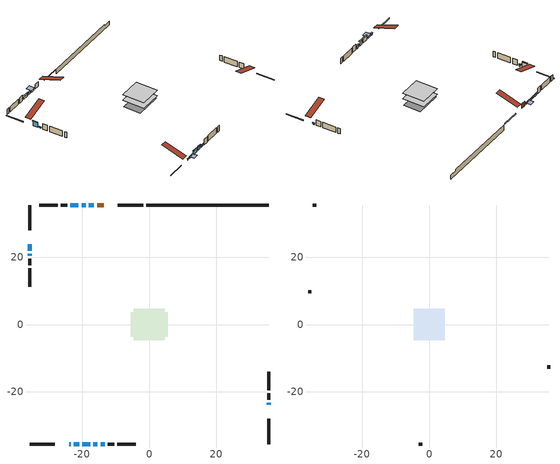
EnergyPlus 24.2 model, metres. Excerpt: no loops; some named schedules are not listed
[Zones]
conditioned space
 floor adiabatic (AdiabaticFloorConstruction): -4.63,-4.63 -4.63,4.63 4.63,4.63 4.63,-4.63 z0.61
 floor foundation (Slab1 construction): -5.49,-3.66 -5.49,3.66 5.49,3.66 5.49,-3.66 z-1.52
 wall outside (RimJoist1 construction): -1.84,35.66 -9.34,35.66 / -35.66,-35.66 -28.16,-35.66 / -35.66,35.66 -35.66,28.16 / 35.66,-35.66 35.66,-28.16 z0.61:0.91
 wall outside (AdiabaticWallConstruction 1): -13.58,35.66 -15.58,35.66 z0.61:2.64
 wall outside (AdiabaticWallConstruction): -23.93,-35.66 -23.42,-35.66 / 35.66,-23.93 35.66,-23.42 / -35.66,21.07 -35.66,20.57 z0.61:1.11; -35.66,23.93 -35.66,22 z0.61:2.8; -16.5,35.66 -18.08,35.66 / -22.5,-35.66 -20.92,-35.66 z0.61:1.2; -19,35.66 -20.2,35.66 z0.61:1.35; -21.13,35.66 -23.52,35.66 z0.61:1.47; -20,-35.66 -17.61,-35.66 / -16.68,-35.66 -15.46,-35.66 z0.61:2.34; -14.53,-35.66 -13.34,-35.66 z0.61:1.5
 wall outside (Wall1 construction): -24.45,35.66 -26.35,35.66 / -12.41,-35.66 -10.5,-35.66 / -35.66,19.64 -35.66,17.73 / 35.66,-22.5 35.66,-20.59 z0.61:3.05
 wall outside (Wall2 construction): -27.28,35.66 -32.86,35.66 / -9.57,-35.66 -3.99,-35.66 / -35.66,16.8 -35.66,11.22 / 35.66,-19.66 35.66,-14.08 z0.61:3.05
 wall foundation (FoundationWall1 construction): -0.91,35.66,-1.52 -0.91,35.66,0.61 32.01,35.66,0.61 32.01,35.66,0.11 35.66,35.66,0.11 35.66,35.66,-1.52
 window (WindowConstruction 6): -23.93,-35.66 -23.43,-35.66 z0.61:1.11
 window (WindowConstruction 5): -35.66,23.93 -35.66,22 z0.61:2.8
 window (WindowConstruction 9): -16.5,35.66 -18.08,35.66 z0.61:1.2
 window (WindowConstruction 10): -22.5,-35.66 -20.93,-35.66 z0.61:1.2
 window (WindowConstruction 7): 35.66,-23.93 35.66,-23.43 z0.61:1.11
 window (WindowConstruction 8): -35.66,21.07 -35.66,20.57 z0.61:1.11
 window (WindowConstruction): -19.01,35.66 -20.2,35.66 z0.61:1.35
 window (WindowConstruction 1): -21.13,35.66 -23.52,35.66 z0.61:1.47
 window (WindowConstruction 2): -20,-35.66 -17.61,-35.66 z0.61:2.34
 window (WindowConstruction 3): -16.68,-35.66 -15.46,-35.66 z0.61:2.34
 window (WindowConstruction 4): -14.53,-35.66 -13.34,-35.66 z0.61:1.5
 door (Door): -13.58,35.66 -15.58,35.66 z0.61:2.64
 ceiling adiabatic (AdiabaticFloorConstruction): 4.63,-4.63 4.63,4.63 -4.63,4.63 -4.63,-4.63 z0.61
attic - vented
 floor to conditioned space (Floor1 construction Reversed): -4.64,-4.64 -4.64,4.64 4.64,4.64 4.64,-4.64 z3.05
 wall outside (Wall3 construction): -33.79,35.66 -34.73,35.66 / -3.06,-35.66 -2.12,-35.66 / -35.66,10.29 -35.66,9.35 / 35.66,-13.15 35.66,-12.21 z0.61:3.05
 roof outside (Roof1 construction): -12.65,35.66,3.05 -12.65,26.63,6.06 -10.27,26.63,6.06 -10.27,35.66,3.05; -24.86,-35.66,3.05 -24.86,-26.63,6.06 -27.24,-26.63,6.06 -27.24,-35.66,3.05; -35.66,24.86,3.05 -26.63,24.86,6.06 -26.63,27.24,6.06 -35.66,27.24,3.05; 35.66,-24.86,3.05 26.63,-24.86,6.06 26.63,-27.24,6.06 35.66,-27.24,3.05
shading: -23.23,-35.66 -24.13,-35.66 -24.13,-36.07 -23.23,-36.07 z1.31; -35.66,21.8 -35.66,24.13 -36.07,24.13 -36.07,21.8 z3; -18.37,35.66 -16.21,35.66 -16.21,37.79 -18.37,37.79 z1.49; -20.63,-35.66 -22.8,-35.66 -22.8,-37.79 -20.63,-37.79 z1.49; 35.66,-23.23 35.66,-24.13 36.07,-24.13 36.07,-23.23 z1.31; -35.66,20.37 -35.66,21.27 -36.07,21.27 -36.07,20.37 z1.31; -20.4,35.66 -18.8,35.66 -18.8,36.07 -20.4,36.07 z1.55; -23.72,35.66 -20.93,35.66 -20.93,36.07 -23.72,36.07 z1.67; -17.41,-35.66 -20.2,-35.66 -20.2,-36.07 -17.41,-36.07 z2.54; -15.26,-35.66 -16.88,-35.66 -16.88,-36.07 -15.26,-36.07 z2.54; -13.14,-35.66 -14.73,-35.66 -14.73,-36.07 -13.14,-36.07 z1.7
[Building]
Building 1: Terrain=Suburbs
[Site:Location]
North Bay AP_ON: Latitude {deg}=46.36; Longitude {deg}=-79.42; Time Zone {hr}=-5; Elevation {m}=370; Keep Site Location Information=Yes
[Site:GroundTemperature:Shallow]
-0.152434, -2.35931, -2.53605, -1.48877, 2.71546, 6.90011, 10.528, 12.8261, 13.0214, 11.1522, 7.61685, 3.56058
[Site:WaterMainsTemperature]
Calculation Method=Schedule; Temperature Schedule=mains temperature schedule
[Material] Roughness=Rough; Thermal Absorptance=0.9
Name | Thickness {m} | Conductivity {W/m-K} | Density {kg/m3} | Specific Heat {J/kg-K} | Solar Absorptance | Visible Absorptance
asphalt or fiberglass shingles | 0.00635 | 0.162714 | 1121.4 | 1465.45 | 0.4 | 0.4
ceiling stud and cavity | 0.1397 | 0.112058 | 65.682 | 1177.47 | 0.7 | 0.7
concrete 4.0 in. | 0.1016 | 1.803125 | 2242.8 | 837.4 | 0.7 | 0.7
concrete 8.0 in. | 0.2032 | 1.803125 | 2242.8 | 837.4 | 0.7 | 0.7
door material | 0.04445 | 0.327969 | 512.64 | 1214.23 | 0.7 | 0.7
exterior vertical ins | 0.0978042 | 0.029427 | 32.04 | 1214.23 | 0.7 | 0.7
floor covering | 0.0127 | 0.0433444 | 54.468 | 1339.84 | 0.6 | 0.6
floor rigid ins; wall rigid ins | 0.512978 | 0.029427 | 32.04 | 1214.23 | 0.7 | 0.7
floor stud and cavity | 0.1397 | 1.75129 | 37.0049 | 1207.88 | 0.7 | 0.7
furniture material conditioned space 1 | 0.1524 | 0.115458 | 640.8 | 1214.23 | 0.6 | 0.6
gypsum board | 0.0127 | 0.160291 | 801 | 837.4 | 0.6 | 0.6
gypsum board 1 | 0.0127 | 0.160291 | 801 | 837.4 | 0.7 | 0.7
osb sheathing 0.5 in. | 0.0127 | 0.115458 | 512.64 | 1214.23 | 0.7 | 0.7
osb sheathing 0.75 in. | 0.01905 | 0.115458 | 512.64 | 1214.23 | 0.7 | 0.7
osb sheathing 2.0 in. | 0.0508 | 0.115458 | 512.64 | 1214.23 | 0.7 | 0.7
rim joist rigid ins | 0.051816 | 0.029427 | 32.04 | 1214.23 | 0.7 | 0.7
rim joist stud and cavity | 0.0508 | 0.0402607 | 125.044 | 1163.47 | 0.6 | 0.6
wall stud and cavity | 0.1397 | 0.105363 | 139.0536 | 1170.24 | 0.7 | 0.7
wall stud and cavity 1 | 0.1397 | 0.0944506 | 139.0536 | 1170.24 | 0.7 | 0.7
wall stud and cavity 2 | 0.0889 | 6.1454 | 50.32683 | 1063.81 | 0.6 | 0.6
wall stud and cavity 3 | 0.0889 | 0.380278 | 52.3479 | 1209.89 | 0.7 | 0.7
wall stud and cavity 4 | 0.0889 | 0.391764 | 83.0341 | 1211.67 | 0.7 | 0.7
wood siding | 0.0254 | 0.102417 | 544.68 | 1172.36 | 0.4 | 0.4
wood siding 1 | 0.00254 | 0.102417 | 544.68 | 1172.36 | 0.4 | 0.4
wood siding 2; wood siding 3; wood siding 4 | 0.0254 | 0.102417 | 544.68 | 1172.36 | 0.7 | 0.7
[WindowMaterial:SimpleGlazingSystem]
Name | U-Factor {W/m2-K} | Solar Heat Gain Coefficient
WindowMaterial | 2.54204 | 0.48
WindowMaterial 1 | 3.000823 | 0.53
WindowMaterial 2 | 2.31151 | 0.6
WindowMaterial 3 | 2.95597 | 0.6
WindowMaterial 4 | 2.99912 | 0.54
WindowMaterial 5 | 2.37681 | 0.56
WindowMaterial 6 | 3.14448 | 0.34
WindowMaterial 7 | 2.6874 | 0.41
[Construction]
AdiabaticFloorConstruction: floor stud and cavity, floor rigid ins, osb sheathing 0.75 in., floor covering
AdiabaticWallConstruction: wood siding 3, wall rigid ins, wall stud and cavity 3, gypsum board
AdiabaticWallConstruction 1: wood siding 4, wall rigid ins, wall stud and cavity 3, gypsum board
Door: door material
Floor1 construction Reversed: gypsum board, ceiling stud and cavity
FoundationWall1 construction: concrete 8.0 in., gypsum board 1
furniture construction conditioned space 1: furniture material conditioned space 1
PartitionWallConstruction: gypsum board, wall stud and cavity 4, gypsum board
RimJoist1 construction: wood siding 2, rim joist rigid ins, osb sheathing 2.0 in., rim joist stud and cavity
Roof1 construction: asphalt or fiberglass shingles
Slab1 construction: concrete 4.0 in.
Wall1 construction: wood siding, osb sheathing 0.5 in., wall stud and cavity, gypsum board
Wall2 construction: wood siding, osb sheathing 0.5 in., wall stud and cavity 1, gypsum board
Wall3 construction: wood siding 1, wall stud and cavity 2
WindowConstruction: WindowMaterial
WindowConstruction 1: WindowMaterial 1
WindowConstruction 10; WindowConstruction 9: WindowMaterial 7
WindowConstruction 2: WindowMaterial 2
WindowConstruction 3: WindowMaterial 3
WindowConstruction 4: WindowMaterial 4
WindowConstruction 5: WindowMaterial 5
WindowConstruction 6; WindowConstruction 7; WindowConstruction 8: WindowMaterial 6
[Zone] Multiplier=1; Part of Total Floor Area=Yes
Name | Volume {m3}
attic - vented | 41.9896
conditioned space | 401.2
[Space]
Name | Zone | Volume {m3}
attic - vented 1 | attic - vented | 41.9896
conditioned space 1 | conditioned space | 401.2
[ZoneInfiltration:EffectiveLeakageArea]
infil attic - vented 1: Zone or Space=attic - vented 1; Schedule=Always On Discrete; Effective Air Leakage Area {cm2}=3273.9; Stack Coefficient=0.000378858; Wind Coefficient=1.3151e-05
[ZoneMixing]
whole house fan mix: Zone or Space=attic - vented; Schedule=Always On Continuous; Design Flow Rate Calculation Method=Flow/Zone; Design Flow Rate {m3/s}=0; Source Zone or Space=conditioned space
[SurfaceProperty:ExposedFoundationPerimeter]
Slab1: Exposed Perimeter Calculation Method=TotalExposedPerimeter; Total Exposed Perimeter {m}=36.577
[InternalMass] Zone or ZoneList=conditioned space; Space or SpaceList=conditioned space 1
Name | Construction | Surface Area {m2}
furniture mass conditioned space 1 | furniture construction conditioned space 1 | 66.4799
partition wall mass | PartitionWallConstruction | 166.2
[Lights]
interior lighting: Zone or ZoneList or Space or SpaceList=conditioned space 1; Schedule=interior lighting schedule; Design Level Calculation Method=LightingLevel; Lighting Level {W}=343.2; Return Air Fraction=0; Fraction Radiant=0.6; Fraction Visible=0.2; Fraction Replaceable=1
[People]
occupants: Zone or ZoneList or Space or SpaceList=conditioned space 1; Number of People Schedule=occupants schedule; Number of People Calculation Method=People; Number of People=3; Fraction Radiant=0.314171; Sensible Heat Fraction=0.56303; Activity Level Schedule=occupants activity schedule; Carbon Dioxide Generation Rate {m3/s-W}=0; Enable ASHRAE 55 Comfort Warnings=No; Mean Radiant Temperature Calculation Type=EnclosureAveraged
[ElectricEquipment] Zone or ZoneList or Space or SpaceList=conditioned space 1; Design Level Calculation Method=EquipmentLevel
Name | Schedule | Design Level {W} | Fraction Latent | Fraction Radiant | Fraction Lost
clothes dryer | clothes dryer schedule | 140.772 | 0.015 | 0.081 | 0.85
clothes washer | clothes washer schedule | 32.1985 | 0.03 | 0.162 | 0.7
cooking range | cooking range schedule | 215.147 | 0.08 | 0.432 | 0.2
dishwasher | dishwasher schedule | 66.8632 | 0.3 | 0.18 | 0.4
fridge | fridge schedule | 72.9452 | 0 | 0.6 | 0
mech vent bath fan 0 | mech vent bath fan 0 schedule | 50.2 | 0 | 0 | 1
mech vent bath fan 1 | mech vent bath fan 1 schedule | 50.2 | 0 | 0 | 1
mech vent house fan | mech vent house fan schedule | 0 | 0 | 0 | 1
mech vent house fan cfis | mech vent house fan cfis schedule | 0 | 0 | 0 | 0
mech vent range fan 0 | mech vent range fan 0 schedule | 57 | 0 | 0 | 1
misc plug loads | misc plug loads schedule | 494.7 | 0.045 | 0.513 | 0.1
whole house fan | Always On Discrete | 0 | 0 | 0 | 1
[OtherEquipment] Zone or ZoneList or Space or SpaceList=conditioned space 1; Design Level Calculation Method=EquipmentLevel
Name | Fuel Type | Schedule | Design Level {W} | Fraction Latent | Fraction Radiant | Fraction Lost
clothes dryer 1 | Electricity | clothes dryer schedule | 0 | 0.015 | 0.081 | 0.85
cooking range 1 | Electricity | cooking range schedule | 0 | 0.08 | 0.432 | 0.2
general water use latent | None | general water use schedule | 62.594 | 1 | 0 | 0
general water use sensible | None | general water use schedule | -61.6891 | 0 | 0.6 | 0
mech vent house fan latent load | None | Always On Discrete | 0 | 1 | 0 | 0
mech vent house fan sensible load | None | Always On Discrete | 0 | 0 | 0 | 0
water heater energy adjustment1 | FuelOilNo2 | Always On Discrete | 0.01 | 0 | 0 | 1
[ZoneInfiltration:DesignFlowRate] Zone or ZoneList or Space or SpaceList=conditioned space 1; Schedule=Always On Discrete; Design Flow Rate Calculation Method=Flow/Zone; Design Flow Rate {m3/s}=0
infil flow; natural vent flow; whole house fan flow
[Foundation:Kiva]
Foundation Kiva 1: Initial Indoor Air Temperature {C}=18; Wall Height Above Grade {m}=0.609996; Wall Depth Below Slab {m}=0.2032; Custom Block Material Name 1=exterior vertical ins; Custom Block Depth 1 {m}=2.13; Custom Block X Position 1 {m}=0.2159; Custom Block Z Position 1 {m}=0
[Foundation:Kiva:Settings]
Soil Conductivity {W/m-K}=0.849921; Soil Density {kg/m3}=1842.3; Soil Specific Heat {J/kg-K}=418.7; Ground Solar Absorptivity=0.9; Ground Thermal Absorptivity=0.9; Ground Surface Roughness {m}=0.03; Far-Field Width {m}=40; Deep-Ground Boundary Condition=ZeroFlux; Deep-Ground Depth {m}=40; Minimum Cell Dimension {m}=0.2; Maximum Cell Growth Coefficient=3; Simulation Timestep=Timestep
[Exterior:Lights]
exterior lighting: Schedule=exterior lighting schedule; Design Level {W}=75.6
[Schedule:Constant]
Name | Hourly Value
Always On Continuous; mech vent house fan schedule; mech vent house fan cfis schedule; Always On Discrete | 1
occupants activity schedule | 117.228
fridge schedule | 0
[Schedule:Week:Daily]
interior lighting schedule Week Rule - Jan1-Jan27: interior lighting schedule day, interior lighting schedule day, interior lighting schedule day, interior lighting schedule day, interior lighting schedule day, interior lighting schedule day, interior lighting schedule day, interior lighting schedule default day, interior lighting schedule default day, interior lighting schedule default day, interior lighting schedule default day, interior lighting schedule default day
interior lighting schedule Week Rule - Jan28-Feb3: interior lighting schedule day, interior lighting schedule day, interior lighting schedule day, interior lighting schedule day, interior lighting schedule day 1, interior lighting schedule day 1, interior lighting schedule day 1, interior lighting schedule default day, interior lighting schedule default day, interior lighting schedule default day, interior lighting schedule default day, interior lighting schedule default day
interior lighting schedule Week Rule - Feb4-Feb24: interior lighting schedule day 1, interior lighting schedule day 1, interior lighting schedule day 1, interior lighting schedule day 1, interior lighting schedule day 1, interior lighting schedule day 1, interior lighting schedule day 1, interior lighting schedule default day, interior lighting schedule default day, interior lighting schedule default day, interior lighting schedule default day, interior lighting schedule default day
interior lighting schedule Week Rule - Feb25-Mar3: interior lighting schedule day 1, interior lighting schedule day 1, interior lighting schedule day 1, interior lighting schedule day 1, interior lighting schedule day 2, interior lighting schedule day 2, interior lighting schedule day 2, interior lighting schedule default day, interior lighting schedule default day, interior lighting schedule default day, interior lighting schedule default day, interior lighting schedule default day
interior lighting schedule Week Rule - Mar4-Mar31: interior lighting schedule day 2, interior lighting schedule day 2, interior lighting schedule day 2, interior lighting schedule day 2, interior lighting schedule day 2, interior lighting schedule day 2, interior lighting schedule day 2, interior lighting schedule default day, interior lighting schedule default day, interior lighting schedule default day, interior lighting schedule default day, interior lighting schedule default day
interior lighting schedule Week Rule - Apr1-Apr28: interior lighting schedule day 3, interior lighting schedule day 3, interior lighting schedule day 3, interior lighting schedule day 3, interior lighting schedule day 3, interior lighting schedule day 3, interior lighting schedule day 3, interior lighting schedule default day, interior lighting schedule default day, interior lighting schedule default day, interior lighting schedule default day, interior lighting schedule default day
interior lighting schedule Week Rule - Apr29-May5: interior lighting schedule day 3, interior lighting schedule day 3, interior lighting schedule day 4, interior lighting schedule day 4, interior lighting schedule day 4, interior lighting schedule day 4, interior lighting schedule day 4, interior lighting schedule default day, interior lighting schedule default day, interior lighting schedule default day, interior lighting schedule default day, interior lighting schedule default day
interior lighting schedule Week Rule - May6-May26: interior lighting schedule day 4, interior lighting schedule day 4, interior lighting schedule day 4, interior lighting schedule day 4, interior lighting schedule day 4, interior lighting schedule day 4, interior lighting schedule day 4, interior lighting schedule default day, interior lighting schedule default day, interior lighting schedule default day, interior lighting schedule default day, interior lighting schedule default day
interior lighting schedule Week Rule - May27-Jun2: interior lighting schedule day 4, interior lighting schedule day 4, interior lighting schedule day 4, interior lighting schedule day 4, interior lighting schedule day 4, interior lighting schedule day 5, interior lighting schedule day 5, interior lighting schedule default day, interior lighting schedule default day, interior lighting schedule default day, interior lighting schedule default day, interior lighting schedule default day
interior lighting schedule Week Rule - Jun3-Jun30: interior lighting schedule day 5, interior lighting schedule day 5, interior lighting schedule day 5, interior lighting schedule day 5, interior lighting schedule day 5, interior lighting schedule day 5, interior lighting schedule day 5, interior lighting schedule default day, interior lighting schedule default day, interior lighting schedule default day, interior lighting schedule default day, interior lighting schedule default day
interior lighting schedule Week Rule - Jul1-Jul28: interior lighting schedule day 6, interior lighting schedule day 6, interior lighting schedule day 6, interior lighting schedule day 6, interior lighting schedule day 6, interior lighting schedule day 6, interior lighting schedule day 6, interior lighting schedule default day, interior lighting schedule default day, interior lighting schedule default day, interior lighting schedule default day, interior lighting schedule default day
interior lighting schedule Week Rule - Jul29-Aug4: interior lighting schedule day 6, interior lighting schedule day 6, interior lighting schedule day 6, interior lighting schedule day 7, interior lighting schedule day 7, interior lighting schedule day 7, interior lighting schedule day 7, interior lighting schedule default day, interior lighting schedule default day, interior lighting schedule default day, interior lighting schedule default day, interior lighting schedule default day
interior lighting schedule Week Rule - Aug5-Aug25: interior lighting schedule day 7, interior lighting schedule day 7, interior lighting schedule day 7, interior lighting schedule day 7, interior lighting schedule day 7, interior lighting schedule day 7, interior lighting schedule day 7, interior lighting schedule default day, interior lighting schedule default day, interior lighting schedule default day, interior lighting schedule default day, interior lighting schedule default day
interior lighting schedule Week Rule - Aug26-Sep1: interior lighting schedule day 7, interior lighting schedule day 7, interior lighting schedule day 7, interior lighting schedule day 7, interior lighting schedule day 7, interior lighting schedule day 7, interior lighting schedule day 8, interior lighting schedule default day, interior lighting schedule default day, interior lighting schedule default day, interior lighting schedule default day, interior lighting schedule default day
interior lighting schedule Week Rule - Sep2-Sep29: interior lighting schedule day 8, interior lighting schedule day 8, interior lighting schedule day 8, interior lighting schedule day 8, interior lighting schedule day 8, interior lighting schedule day 8, interior lighting schedule day 8, interior lighting schedule default day, interior lighting schedule default day, interior lighting schedule default day, interior lighting schedule default day, interior lighting schedule default day
interior lighting schedule Week Rule - Sep30-Oct6: interior lighting schedule day 8, interior lighting schedule day 9, interior lighting schedule day 9, interior lighting schedule day 9, interior lighting schedule day 9, interior lighting schedule day 9, interior lighting schedule day 9, interior lighting schedule default day, interior lighting schedule default day, interior lighting schedule default day, interior lighting schedule default day, interior lighting schedule default day
interior lighting schedule Week Rule - Oct7-Oct27: interior lighting schedule day 9, interior lighting schedule day 9, interior lighting schedule day 9, interior lighting schedule day 9, interior lighting schedule day 9, interior lighting schedule day 9, interior lighting schedule day 9, interior lighting schedule default day, interior lighting schedule default day, interior lighting schedule default day, interior lighting schedule default day, interior lighting schedule default day
interior lighting schedule Week Rule - Oct28-Nov3: interior lighting schedule day 9, interior lighting schedule day 9, interior lighting schedule day 9, interior lighting schedule day 9, interior lighting schedule day 10, interior lighting schedule day 10, interior lighting schedule day 10, interior lighting schedule default day, interior lighting schedule default day, interior lighting schedule default day, interior lighting schedule default day, interior lighting schedule default day
interior lighting schedule Week Rule - Nov4-Nov24: interior lighting schedule day 10, interior lighting schedule day 10, interior lighting schedule day 10, interior lighting schedule day 10, interior lighting schedule day 10, interior lighting schedule day 10, interior lighting schedule day 10, interior lighting schedule default day, interior lighting schedule default day, interior lighting schedule default day, interior lighting schedule default day, interior lighting schedule default day
interior lighting schedule Week Rule - Nov25-Dec1: interior lighting schedule day 10, interior lighting schedule day 10, interior lighting schedule day 10, interior lighting schedule day 10, interior lighting schedule day 10, interior lighting schedule day 10, interior lighting schedule day 11, interior lighting schedule default day, interior lighting schedule default day, interior lighting schedule default day, interior lighting schedule default day, interior lighting schedule default day
interior lighting schedule Week Rule - Dec2-Dec31: interior lighting schedule day 11, interior lighting schedule day 11, interior lighting schedule day 11, interior lighting schedule day 11, interior lighting schedule day 11, interior lighting schedule day 11, interior lighting schedule day 11, interior lighting schedule default day, interior lighting schedule default day, interior lighting schedule default day, interior lighting schedule default day, interior lighting schedule default day
occupants schedule Week Rule - Jan1-Dec31: occupants schedule day, occupants schedule day, occupants schedule day, occupants schedule day, occupants schedule day, occupants schedule day, occupants schedule day, occupants schedule default day, occupants schedule default day, occupants schedule default day, occupants schedule default day, occupants schedule default day
clothes dryer schedule Week Rule - Jan1-Dec31: clothes dryer schedule day, clothes dryer schedule day, clothes dryer schedule day, clothes dryer schedule day, clothes dryer schedule day, clothes dryer schedule day, clothes dryer schedule day, clothes dryer schedule default day, clothes dryer schedule default day, clothes dryer schedule default day, clothes dryer schedule default day, clothes dryer schedule default day
clothes washer schedule Week Rule - Jan1-Dec31: clothes washer schedule day, clothes washer schedule day, clothes washer schedule day, clothes washer schedule day, clothes washer schedule day, clothes washer schedule day, clothes washer schedule day, clothes washer schedule default day, clothes washer schedule default day, clothes washer schedule default day, clothes washer schedule default day, clothes washer schedule default day
cooking range schedule Week Rule - Jan1-Dec31: cooking range schedule day, cooking range schedule day, cooking range schedule day, cooking range schedule day, cooking range schedule day, cooking range schedule day, cooking range schedule day, cooking range schedule default day, cooking range schedule default day, cooking range schedule default day, cooking range schedule default day, cooking range schedule default day
dishwasher schedule Week Rule - Jan1-Dec31: dishwasher schedule day, dishwasher schedule day, dishwasher schedule day, dishwasher schedule day, dishwasher schedule day, dishwasher schedule day, dishwasher schedule day, dishwasher schedule default day, dishwasher schedule default day, dishwasher schedule default day, dishwasher schedule default day, dishwasher schedule default day
mech vent bath fan 0 schedule Week Rule - Jan1-Dec31: mech vent bath fan 0 schedule day, mech vent bath fan 0 schedule day, mech vent bath fan 0 schedule day, mech vent bath fan 0 schedule day, mech vent bath fan 0 schedule day, mech vent bath fan 0 schedule day, mech vent bath fan 0 schedule day, mech vent bath fan 0 schedule default day, mech vent bath fan 0 schedule default day, mech vent bath fan 0 schedule default day, mech vent bath fan 0 schedule default day, mech vent bath fan 0 schedule default day
mech vent bath fan 1 schedule Week Rule - Jan1-Dec31: mech vent bath fan 1 schedule day, mech vent bath fan 1 schedule day, mech vent bath fan 1 schedule day, mech vent bath fan 1 schedule day, mech vent bath fan 1 schedule day, mech vent bath fan 1 schedule day, mech vent bath fan 1 schedule day, mech vent bath fan 1 schedule default day, mech vent bath fan 1 schedule default day, mech vent bath fan 1 schedule default day, mech vent bath fan 1 schedule default day, mech vent bath fan 1 schedule default day
mech vent range fan 0 schedule Week Rule - Jan1-Dec31: mech vent range fan 0 schedule day, mech vent range fan 0 schedule day, mech vent range fan 0 schedule day, mech vent range fan 0 schedule day, mech vent range fan 0 schedule day, mech vent range fan 0 schedule day, mech vent range fan 0 schedule day, mech vent range fan 0 schedule default day, mech vent range fan 0 schedule default day, mech vent range fan 0 schedule default day, mech vent range fan 0 schedule default day, mech vent range fan 0 schedule default day
misc plug loads schedule Week Rule - Jan1-Dec31: misc plug loads schedule day, misc plug loads schedule day, misc plug loads schedule day, misc plug loads schedule day, misc plug loads schedule day, misc plug loads schedule day, misc plug loads schedule day, misc plug loads schedule default day, misc plug loads schedule default day, misc plug loads schedule default day, misc plug loads schedule default day, misc plug loads schedule default day
general water use schedule Week Rule - Jan1-Dec31: general water use schedule day, general water use schedule day, general water use schedule day, general water use schedule day, general water use schedule day, general water use schedule day, general water use schedule day, general water use schedule default day, general water use schedule default day, general water use schedule default day, general water use schedule default day, general water use schedule default day
exterior lighting schedule Week Rule - Jan1-Jan27: exterior lighting schedule day, exterior lighting schedule day, exterior lighting schedule day, exterior lighting schedule day, exterior lighting schedule day, exterior lighting schedule day, exterior lighting schedule day, exterior lighting schedule default day, exterior lighting schedule default day, exterior lighting schedule default day, exterior lighting schedule default day, exterior lighting schedule default day
exterior lighting schedule Week Rule - Jan28-Feb3: exterior lighting schedule day, exterior lighting schedule day, exterior lighting schedule day, exterior lighting schedule day, exterior lighting schedule day 1, exterior lighting schedule day 1, exterior lighting schedule day 1, exterior lighting schedule default day, exterior lighting schedule default day, exterior lighting schedule default day, exterior lighting schedule default day, exterior lighting schedule default day
exterior lighting schedule Week Rule - Feb4-Feb24: exterior lighting schedule day 1, exterior lighting schedule day 1, exterior lighting schedule day 1, exterior lighting schedule day 1, exterior lighting schedule day 1, exterior lighting schedule day 1, exterior lighting schedule day 1, exterior lighting schedule default day, exterior lighting schedule default day, exterior lighting schedule default day, exterior lighting schedule default day, exterior lighting schedule default day
exterior lighting schedule Week Rule - Feb25-Mar3: exterior lighting schedule day 1, exterior lighting schedule day 1, exterior lighting schedule day 1, exterior lighting schedule day 1, exterior lighting schedule day 2, exterior lighting schedule day 2, exterior lighting schedule day 2, exterior lighting schedule default day, exterior lighting schedule default day, exterior lighting schedule default day, exterior lighting schedule default day, exterior lighting schedule default day
exterior lighting schedule Week Rule - Mar4-Mar31: exterior lighting schedule day 2, exterior lighting schedule day 2, exterior lighting schedule day 2, exterior lighting schedule day 2, exterior lighting schedule day 2, exterior lighting schedule day 2, exterior lighting schedule day 2, exterior lighting schedule default day, exterior lighting schedule default day, exterior lighting schedule default day, exterior lighting schedule default day, exterior lighting schedule default day
exterior lighting schedule Week Rule - Apr1-Apr28: exterior lighting schedule day 3, exterior lighting schedule day 3, exterior lighting schedule day 3, exterior lighting schedule day 3, exterior lighting schedule day 3, exterior lighting schedule day 3, exterior lighting schedule day 3, exterior lighting schedule default day, exterior lighting schedule default day, exterior lighting schedule default day, exterior lighting schedule default day, exterior lighting schedule default day
exterior lighting schedule Week Rule - Apr29-May5: exterior lighting schedule day 3, exterior lighting schedule day 3, exterior lighting schedule day 4, exterior lighting schedule day 4, exterior lighting schedule day 4, exterior lighting schedule day 4, exterior lighting schedule day 4, exterior lighting schedule default day, exterior lighting schedule default day, exterior lighting schedule default day, exterior lighting schedule default day, exterior lighting schedule default day
exterior lighting schedule Week Rule - May6-May26: exterior lighting schedule day 4, exterior lighting schedule day 4, exterior lighting schedule day 4, exterior lighting schedule day 4, exterior lighting schedule day 4, exterior lighting schedule day 4, exterior lighting schedule day 4, exterior lighting schedule default day, exterior lighting schedule default day, exterior lighting schedule default day, exterior lighting schedule default day, exterior lighting schedule default day
exterior lighting schedule Week Rule - May27-Jun2: exterior lighting schedule day 4, exterior lighting schedule day 4, exterior lighting schedule day 4, exterior lighting schedule day 4, exterior lighting schedule day 4, exterior lighting schedule day 5, exterior lighting schedule day 5, exterior lighting schedule default day, exterior lighting schedule default day, exterior lighting schedule default day, exterior lighting schedule default day, exterior lighting schedule default day
exterior lighting schedule Week Rule - Jun3-Jun30: exterior lighting schedule day 5, exterior lighting schedule day 5, exterior lighting schedule day 5, exterior lighting schedule day 5, exterior lighting schedule day 5, exterior lighting schedule day 5, exterior lighting schedule day 5, exterior lighting schedule default day, exterior lighting schedule default day, exterior lighting schedule default day, exterior lighting schedule default day, exterior lighting schedule default day
exterior lighting schedule Week Rule - Jul1-Jul28: exterior lighting schedule day 6, exterior lighting schedule day 6, exterior lighting schedule day 6, exterior lighting schedule day 6, exterior lighting schedule day 6, exterior lighting schedule day 6, exterior lighting schedule day 6, exterior lighting schedule default day, exterior lighting schedule default day, exterior lighting schedule default day, exterior lighting schedule default day, exterior lighting schedule default day
exterior lighting schedule Week Rule - Jul29-Aug4: exterior lighting schedule day 6, exterior lighting schedule day 6, exterior lighting schedule day 6, exterior lighting schedule day 7, exterior lighting schedule day 7, exterior lighting schedule day 7, exterior lighting schedule day 7, exterior lighting schedule default day, exterior lighting schedule default day, exterior lighting schedule default day, exterior lighting schedule default day, exterior lighting schedule default day
exterior lighting schedule Week Rule - Aug5-Aug25: exterior lighting schedule day 7, exterior lighting schedule day 7, exterior lighting schedule day 7, exterior lighting schedule day 7, exterior lighting schedule day 7, exterior lighting schedule day 7, exterior lighting schedule day 7, exterior lighting schedule default day, exterior lighting schedule default day, exterior lighting schedule default day, exterior lighting schedule default day, exterior lighting schedule default day
exterior lighting schedule Week Rule - Aug26-Sep1: exterior lighting schedule day 7, exterior lighting schedule day 7, exterior lighting schedule day 7, exterior lighting schedule day 7, exterior lighting schedule day 7, exterior lighting schedule day 7, exterior lighting schedule day 8, exterior lighting schedule default day, exterior lighting schedule default day, exterior lighting schedule default day, exterior lighting schedule default day, exterior lighting schedule default day
exterior lighting schedule Week Rule - Sep2-Sep29: exterior lighting schedule day 8, exterior lighting schedule day 8, exterior lighting schedule day 8, exterior lighting schedule day 8, exterior lighting schedule day 8, exterior lighting schedule day 8, exterior lighting schedule day 8, exterior lighting schedule default day, exterior lighting schedule default day, exterior lighting schedule default day, exterior lighting schedule default day, exterior lighting schedule default day
exterior lighting schedule Week Rule - Sep30-Oct6: exterior lighting schedule day 8, exterior lighting schedule day 9, exterior lighting schedule day 9, exterior lighting schedule day 9, exterior lighting schedule day 9, exterior lighting schedule day 9, exterior lighting schedule day 9, exterior lighting schedule default day, exterior lighting schedule default day, exterior lighting schedule default day, exterior lighting schedule default day, exterior lighting schedule default day
exterior lighting schedule Week Rule - Oct7-Oct27: exterior lighting schedule day 9, exterior lighting schedule day 9, exterior lighting schedule day 9, exterior lighting schedule day 9, exterior lighting schedule day 9, exterior lighting schedule day 9, exterior lighting schedule day 9, exterior lighting schedule default day, exterior lighting schedule default day, exterior lighting schedule default day, exterior lighting schedule default day, exterior lighting schedule default day
exterior lighting schedule Week Rule - Oct28-Nov3: exterior lighting schedule day 9, exterior lighting schedule day 9, exterior lighting schedule day 9, exterior lighting schedule day 9, exterior lighting schedule day 10, exterior lighting schedule day 10, exterior lighting schedule day 10, exterior lighting schedule default day, exterior lighting schedule default day, exterior lighting schedule default day, exterior lighting schedule default day, exterior lighting schedule default day
exterior lighting schedule Week Rule - Nov4-Nov24: exterior lighting schedule day 10, exterior lighting schedule day 10, exterior lighting schedule day 10, exterior lighting schedule day 10, exterior lighting schedule day 10, exterior lighting schedule day 10, exterior lighting schedule day 10, exterior lighting schedule default day, exterior lighting schedule default day, exterior lighting schedule default day, exterior lighting schedule default day, exterior lighting schedule default day
[Schedule:Year]
interior lighting schedule: interior lighting schedule Week Rule - Jan1-Jan27, 1, 1, 1, 27, interior lighting schedule Week Rule - Jan28-Feb3, 1, 28, 2, 3, interior lighting schedule Week Rule - Feb4-Feb24, 2, 4, 2, 24, interior lighting schedule Week Rule - Feb25-Mar3, 2, 25, 3, 3, interior lighting schedule Week Rule - Mar4-Mar31, 3, 4, 3, 31, interior lighting schedule Week Rule - Apr1-Apr28, 4, 1, 4, 28, interior lighting schedule Week Rule - Apr29-May5, 4, 29, 5, 5, interior lighting schedule Week Rule - May6-May26, 5, 6, 5, 26, interior lighting schedule Week Rule - May27-Jun2, 5, 27, 6, 2, interior lighting schedule Week Rule - Jun3-Jun30, 6, 3, 6, 30, interior lighting schedule Week Rule - Jul1-Jul28, 7, 1, 7, 28, interior lighting schedule Week Rule - Jul29-Aug4, 7, 29, 8, 4, interior lighting schedule Week Rule - Aug5-Aug25, 8, 5, 8, 25, interior lighting schedule Week Rule - Aug26-Sep1, 8, 26, 9, 1, interior lighting schedule Week Rule - Sep2-Sep29, 9, 2, 9, 29, interior lighting schedule Week Rule - Sep30-Oct6, 9, 30, 10, 6, interior lighting schedule Week Rule - Oct7-Oct27, 10, 7, 10, 27, interior lighting schedule Week Rule - Oct28-Nov3, 10, 28, 11, 3, interior lighting schedule Week Rule - Nov4-Nov24, 11, 4, 11, 24, interior lighting schedule Week Rule - Nov25-Dec1, 11, 25, 12, 1, interior lighting schedule Week Rule - Dec2-Dec31, 12, 2, 12, 31
occupants schedule: occupants schedule Week Rule - Jan1-Dec31, 1, 1, 12, 31
clothes dryer schedule: clothes dryer schedule Week Rule - Jan1-Dec31, 1, 1, 12, 31
clothes washer schedule: clothes washer schedule Week Rule - Jan1-Dec31, 1, 1, 12, 31
cooking range schedule: cooking range schedule Week Rule - Jan1-Dec31, 1, 1, 12, 31
dishwasher schedule: dishwasher schedule Week Rule - Jan1-Dec31, 1, 1, 12, 31
mech vent bath fan 0 schedule: mech vent bath fan 0 schedule Week Rule - Jan1-Dec31, 1, 1, 12, 31
mech vent bath fan 1 schedule: mech vent bath fan 1 schedule Week Rule - Jan1-Dec31, 1, 1, 12, 31
mech vent range fan 0 schedule: mech vent range fan 0 schedule Week Rule - Jan1-Dec31, 1, 1, 12, 31
misc plug loads schedule: misc plug loads schedule Week Rule - Jan1-Dec31, 1, 1, 12, 31
general water use schedule: general water use schedule Week Rule - Jan1-Dec31, 1, 1, 12, 31
exterior lighting schedule: exterior lighting schedule Week Rule - Jan1-Jan27, 1, 1, 1, 27, exterior lighting schedule Week Rule - Jan28-Feb3, 1, 28, 2, 3, exterior lighting schedule Week Rule - Feb4-Feb24, 2, 4, 2, 24, exterior lighting schedule Week Rule - Feb25-Mar3, 2, 25, 3, 3, exterior lighting schedule Week Rule - Mar4-Mar31, 3, 4, 3, 31, exterior lighting schedule Week Rule - Apr1-Apr28, 4, 1, 4, 28, exterior lighting schedule Week Rule - Apr29-May5, 4, 29, 5, 5, exterior lighting schedule Week Rule - May6-May26, 5, 6, 5, 26, exterior lighting schedule Week Rule - May27-Jun2, 5, 27, 6, 2, exterior lighting schedule Week Rule - Jun3-Jun30, 6, 3, 6, 30, exterior lighting schedule Week Rule - Jul1-Jul28, 7, 1, 7, 28, exterior lighting schedule Week Rule - Jul29-Aug4, 7, 29, 8, 4, exterior lighting schedule Week Rule - Aug5-Aug25, 8, 5, 8, 25, exterior lighting schedule Week Rule - Aug26-Sep1, 8, 26, 9, 1, exterior lighting schedule Week Rule - Sep2-Sep29, 9, 2, 9, 29, exterior lighting schedule Week Rule - Sep30-Oct6, 9, 30, 10, 6, exterior lighting schedule Week Rule - Oct7-Oct27, 10, 7, 10, 27, exterior lighting schedule Week Rule - Oct28-Nov3, 10, 28, 11, 3, exterior lighting schedule Week Rule - Nov4-Nov24, 11, 4, 11, 24, exterior lighting schedule Week Rule - Nov25-Dec1, 11, 25, 12, 1, exterior lighting schedule Week Rule - Dec2-Dec31, 12, 2, 12, 31
[Schedule:Compact]
mains temperature schedule: Through: 01/01, For: AllDays, Until: 24:00, 5.05056, Through: 01/02, For: AllDays, Until: 24:00, 4.97944, Through: 01/03, For: AllDays, Until: 24:00, 4.90889, Through: 01/04, For: AllDays, Until: 24:00, 4.84, Through: 01/05, For: AllDays, Until: 24:00, 4.77167, Through: 01/06, For: AllDays, Until: 24:00, 4.70444, Through: 01/07, For: AllDays, Until: 24:00, 4.63833, Through: 01/08, For: AllDays, Until: 24:00, 4.57389, Through: 01/09, For: AllDays, Until: 24:00, 4.51, Through: 01/10, For: AllDays, Until: 24:00, 4.44722, Through: 01/11, For: AllDays, Until: 24:00, 4.38611, Through: 01/12, For: AllDays, Until: 24:00, 4.32556, Through: 01/13, For: AllDays, Until: 24:00, 4.26667, Through: 01/14, For: AllDays, Until: 24:00, 4.20889, Through: 01/15, For: AllDays, Until: 24:00, 4.15222, Through: 01/16, For: AllDays, Until: 24:00, 4.09722, Through: 01/17, For: AllDays, Until: 24:00, 4.04278, Through: 01/18, For: AllDays, Until: 24:00, 3.99, Through: 01/19, For: AllDays, Until: 24:00, 3.93889, Through: 01/20, For: AllDays, Until: 24:00, 3.88889, Through: 01/21, For: AllDays, Until: 24:00, 3.84, Through: 01/22, For: AllDays, Until: 24:00, 3.79278, Through: 01/23, For: AllDays, Until: 24:00, 3.74667, Through: 01/24, For: AllDays, Until: 24:00, 3.70222, Through: 01/25, For: AllDays, Until: 24:00, 3.65889, Through: 01/26, For: AllDays, Until: 24:00, 3.61722, Through: 01/27, For: AllDays, Until: 24:00, 3.57667, Through: 01/28, For: AllDays, Until: 24:00, 3.53778, Through: 01/29, For: AllDays, Until: 24:00, 3.5, Through: 01/30, For: AllDays, Until: 24:00, 3.46389, Through: 01/31, For: AllDays, Until: 24:00, 3.42944, Through: 02/01, For: AllDays, Until: 24:00, 3.39611, Through: 02/02, For: AllDays, Until: 24:00, 3.36444, Through: 02/03, For: AllDays, Until: 24:00, 3.33444, Through: 02/04, For: AllDays, Until: 24:00, 3.30556, Through: 02/05, For: AllDays, Until: 24:00, 3.27889, Through: 02/06, For: AllDays, Until: 24:00, 3.25278, Through: 02/07, For: AllDays, Until: 24:00, 3.22889, Through: 02/08, For: AllDays, Until: 24:00, 3.20611, Through: 02/09, For: AllDays, Until: 24:00, 3.18556, Through: 02/10, For: AllDays, Until: 24:00, 3.16611, Through: 02/11, For: AllDays, Until: 24:00, 3.14778, Through: 02/12, For: AllDays, Until: 24:00, 3.13167, Through: 02/13, For: AllDays, Until: 24:00, 3.11667, Through: 02/14, For: AllDays, Until: 24:00, 3.10389, Through: 02/15, For: AllDays, Until: 24:00, 3.09222, Through: 02/16, For: AllDays, Until: 24:00, 3.08222, Through: 02/17, For: AllDays, Until: 24:00, 3.07333, Through: 02/18, For: AllDays, Until: 24:00, 3.06667, Through: 02/19, For: AllDays, Until: 24:00, 3.06111, Through: 02/20, For: AllDays, Until: 24:00, 3.05778, Through: 02/21, For: AllDays, Until: 24:00, 3.05556, Through: 02/22, For: AllDays, Until: 24:00, 3.055, Through: 02/23, For: AllDays, Until: 24:00, 3.05556, Through: 02/24, For: AllDays, Until: 24:00, 3.05833, Through: 02/25, For: AllDays, Until: 24:00, 3.06278, Through: 02/26, For: AllDays, Until: 24:00, 3.06833, Through: 02/27, For: AllDays, Until: 24:00, 3.07556, Through: 02/28, For: AllDays, Until: 24:00, 3.08444, Through: 03/01, For: AllDays, Until: 24:00, 3.095, Through: 03/02, For: AllDays, Until: 24:00, 3.10722, Through: 03/03, For: AllDays, Until: 24:00, 3.12111, Through: 03/04, For: AllDays, Until: 24:00, 3.13611, Through: 03/05, For: AllDays, Until: 24:00, 3.15278, Through: 03/06, For: AllDays, Until: 24:00, 3.17167, Through: 03/07, For: AllDays, Until: 24:00, 3.19111, Through: 03/08, For: AllDays, Until: 24:00, 3.21278, Through: 03/09, For: AllDays, Until: 24:00, 3.23556, Through: 03/10, For: AllDays, Until: 24:00, 3.26056, Through: 03/11, For: AllDays, Until: 24:00, 3.28611, Through: 03/12, For: AllDays, Until: 24:00, 3.31389, Through: 03/13, For: AllDays, Until: 24:00, 3.34278, Through: 03/14, For: AllDays, Until: 24:00, 3.37333, Through: 03/15, For: AllDays, Until: 24:00, 3.40556, Through: 03/16, For: AllDays, Until: 24:00, 3.43944, Through: 03/17, For: AllDays, Until: 24:00, 3.47444, Through: 03/18, For: AllDays, Until: 24:00, 3.51056, Through: 03/19, For: AllDays, Until: 24:00, 3.54889, Through: 03/20, For: AllDays, Until: 24:00, 3.58833, Through: 03/21, For: AllDays, Until: 24:00, 3.62889, Through: 03/22, For: AllDays, Until: 24:00, 3.67111, Through: 03/23, For: AllDays, Until: 24:00, 3.715, Through: 03/24, For: AllDays, Until: 24:00, 3.76, Through: 03/25, For: AllDays, Until: 24:00, 3.80611, Through: 03/26, For: AllDays, Until: 24:00, 3.85389, Through: 03/27, For: AllDays, Until: 24:00, 3.90333, Through: 03/28, For: AllDays, Until: 24:00, 3.95389, Through: 03/29, For: AllDays, Until: 24:00, 4.00556, Through: 03/30, For: AllDays, Until: 24:00, 4.05833, Through: 03/31, For: AllDays, Until: 24:00, 4.11278, Through: 04/01, For: AllDays, Until: 24:00, 4.16833, Through: 04/02, For: AllDays, Until: 24:00, 4.22556, Through: 04/03, For: AllDays, Until: 24:00, 4.28333, Through: 04/04, For: AllDays, Until: 24:00, 4.34278, Through: 04/05, For: AllDays, Until: 24:00, 4.40333, Through: 04/06, For: AllDays, Until: 24:00, 4.46556, Through: 04/07, For: AllDays, Until: 24:00, 4.52833, Through: 04/08, For: AllDays, Until: 24:00, 4.59222, Through: 04/09, For: AllDays, Until: 24:00, 4.65778, Through: 04/10, For: AllDays, Until: 24:00, 4.72389, Through: 04/11, For: AllDays, Until: 24:00, 4.79111, Through: 04/12, For: AllDays, Until: 24:00, 4.86, Through: 04/13, For: AllDays, Until: 24:00, 4.92944, Through: 04/14, For: AllDays, Until: 24:00, 5, Through: 04/15, For: AllDays, Until: 24:00, 5.07167, Through: 04/16, For: AllDays, Until: 24:00, 5.14389, Through: 04/17, For: AllDays, Until: 24:00, 5.21778, Through: 04/18, For: AllDays, Until: 24:00, 5.29222, Through: 04/19, For: AllDays, Until: 24:00, 5.36778, Through: 04/20, For: AllDays, Until: 24:00, 5.44389, Through: 04/21, For: AllDays, Until: 24:00, 5.52111, Through: 04/22, For: AllDays, Until: 24:00, 5.59889, Through: 04/23, For: AllDays, Until: 24:00, 5.67778, Through: 04/24, For: AllDays, Until: 24:00, 5.75778, Through: 04/25, For: AllDays, Until: 24:00, 5.83833, Through: 04/26, For: AllDays, Until: 24:00, 5.91944, Through: 04/27, For: AllDays, Until: 24:00, 6.00167, Through: 04/28, For: AllDays, Until: 24:00, 6.08389, Through: 04/29, For: AllDays, Until: 24:00, 6.16778, Through: 04/30, For: AllDays, Until: 24:00, 6.25167, Through: 05/01, For: AllDays, Until: 24:00, 6.33611, Through: 05/02, For: AllDays, Until: 24:00, 6.42167, Through: 05/03, For: AllDays, Until: 24:00, 6.50778, Through: 05/04, For: AllDays, Until: 24:00, 6.59389, Through: 05/05, For: AllDays, Until: 24:00, 6.68111, Through: 05/06, For: AllDays, Until: 24:00, 6.76833, Through: 05/07, For: AllDays, Until: 24:00, 6.85667, Through: 05/08, For: AllDays, Until: 24:00, 6.945, Through: 05/09, For: AllDays, Until: 24:00, 7.03389, Through: 05/10, For: AllDays, Until: 24:00, 7.12333, Through: 05/11, For: AllDays, Until: 24:00, 7.21278, Through: 05/12, For: AllDays, Until: 24:00, 7.30278, Through: 05/13, For: AllDays, Until: 24:00, 7.39333, Through: 05/14, For: AllDays, Until: 24:00, 7.48389, Through: 05/15, For: AllDays, Until: 24:00, 7.575, Through: 05/16, For: AllDays, Until: 24:00, 7.66611, Through: 05/17, For: AllDays, Until: 24:00, 7.75778, Through: 05/18, For: AllDays, Until: 24:00, 7.84944, Through: 05/19, For: AllDays, Until: 24:00, 7.94111, Through: 05/20, For: AllDays, Until: 24:00, 8.03278, Through: 05/21, For: AllDays, Until: 24:00, 8.125, Through: 05/22, For: AllDays, Until: 24:00, 8.21722, Through: 05/23, For: AllDays, Until: 24:00, 8.30944, Through: 05/24, For: AllDays, Until: 24:00, 8.40167, Through: 05/25, For: AllDays, Until: 24:00, 8.49389, Through: 05/26, For: AllDays, Until: 24:00, 8.58611, Through: 05/27, For: AllDays, Until: 24:00, 8.67833, Through: 05/28, For: AllDays, Until: 24:00, 8.77, Through: 05/29, For: AllDays, Until: 24:00, 8.86222, Through: 05/30, For: AllDays, Until: 24:00, 8.95389, Through: 05/31, For: AllDays, Until: 24:00, 9.04556, Through: 06/01, For: AllDays, Until: 24:00, 9.13722, Through: 06/02, For: AllDays, Until: 24:00, 9.22833, Through: 06/03, For: AllDays, Until: 24:00, 9.31944, Through: 06/04, For: AllDays, Until: 24:00, 9.41, Through: 06/05, For: AllDays, Until: 24:00, 9.50056, Through: 06/06, For: AllDays, Until: 24:00, 9.59056, Through: 06/07, For: AllDays, Until: 24:00, 9.68056, Through: 06/08, For: AllDays, Until: 24:00, 9.77, Through: 06/09, For: AllDays, Until: 24:00, 9.85889, Through: 06/10, For: AllDays, Until: 24:00, 9.94778, Through: 06/11, For: AllDays, Until: 24:00, 10.0356, Through: 06/12, For: AllDays, Until: 24:00, 10.1233, Through: 06/13, For: AllDays, Until: 24:00, 10.2106, Through: 06/14, For: AllDays, Until: 24:00, 10.2972, Through: 06/15, For: AllDays, Until: 24:00, 10.3833, Through: 06/16, For: AllDays, Until: 24:00, 10.4689, Through: 06/17, For: AllDays, Until: 24:00, 10.5533, Through: 06/18, For: AllDays, Until: 24:00, 10.6378, Through: 06/19, For: AllDays, Until: 24:00, 10.7211, Through: 06/20, For: AllDays, Until: 24:00, 10.8044, Through: 06/21, For: AllDays, Until: 24:00, 10.8861, Through: 06/22, For: AllDays, Until: 24:00, 10.9678, Through: 06/23, For: AllDays, Until: 24:00, 11.0483, Through: 06/24, For: AllDays, Until: 24:00, 11.1283, Through: 06/25, For: AllDays, Until: 24:00, 11.2078, Through: 06/26, For: AllDays, Until: 24:00, 11.2856, Through: 06/27, For: AllDays, Until: 24:00, 11.3633, Through: 06/28, For: AllDays, Until: 24:00, 11.44, Through: 06/29, For: AllDays, Until: 24:00, 11.5156, Through: 06/30, For: AllDays, Until: 24:00, 11.59, Through: 07/01, For: AllDays, Until: 24:00, 11.6639, Through: 07/02, For: AllDays, Until: 24:00, 11.7367, Through: 07/03, For: AllDays, Until: 24:00, 11.8089, Through: 07/04, For: AllDays, Until: 24:00, 11.8794, Through: 07/05, For: AllDays, Until: 24:00, 11.9494, Through: 07/06, For: AllDays, Until: 24:00, 12.0183, Through: 07/07, For: AllDays, Until: 24:00, 12.0861, Through: 07/08, For: AllDays, Until: 24:00, 12.1528, Through: 07/09, For: AllDays, Until: 24:00, 12.2178, Through: 07/10, For: AllDays, Until: 24:00, 12.2822, Through: 07/11, For: AllDays, Until: 24:00, 12.3456, Through: 07/12, For: AllDays, Until: 24:00, 12.4078, Through: 07/13, For: AllDays, Until: 24:00, 12.4689, Through: 07/14, For: AllDays, Until: 24:00, 12.5283, Through: 07/15, For: AllDays, Until: 24:00, 12.5867, Through: 07/16, For: AllDays, Until: 24:00, 12.6439, Through: 07/17, For: AllDays, Until: 24:00, 12.7, Through: 07/18, For: AllDays, Until: 24:00, 12.755, Through: 07/19, For: AllDays, Until: 24:00, 12.8083, Through: 07/20, For: AllDays, Until: 24:00, 12.8606, Through: 07/21, For: AllDays, Until: 24:00, 12.9111, Through: 07/22, For: AllDays, Until: 24:00, 12.9606, Through: 07/23, For: AllDays, Until: 24:00, 13.0089, Through: 07/24, For: AllDays, Until: 24:00, 13.0556, Through: 07/25, For: AllDays, Until: 24:00, 13.1011, Through: 07/26, For: AllDays, Until: 24:00, 13.145, Through: 07/27, For: AllDays, Until: 24:00, 13.1878, Through: 07/28, For: AllDays, Until: 24:00, 13.2289, Through: 07/29, For: AllDays, Until: 24:00, 13.2683, Through: 07/30, For: AllDays, Until: 24:00, 13.3067, Through: 07/31, For: AllDays, Until: 24:00, 13.3439, Through: 08/01, For: AllDays, Until: 24:00, 13.3794, Through: 08/02, For: AllDays, Until: 24:00, 13.4133, Through: 08/03, For: AllDays, Until: 24:00, 13.4456, Through: 08/04, For: AllDays, Until: 24:00, 13.4767, Through: 08/05, For: AllDays, Until: 24:00, 13.5061, Through: 08/06, For: AllDays, Until: 24:00, 13.5339, Through: 08/07, For: AllDays, Until: 24:00, 13.5606, Through: 08/08, For: AllDays, Until: 24:00, 13.5856, Through: 08/09, For: AllDays, Until: 24:00, 13.6089, Through: 08/10, For: AllDays, Until: 24:00, 13.6306, Through: 08/11, For: AllDays, Until: 24:00, 13.6511, Through: 08/12, For: AllDays, Until: 24:00, 13.67, Through: 08/13, For: AllDays, Until: 24:00, 13.6872, Through: 08/14, For: AllDays, Until: 24:00, 13.7028, Through: 08/15, For: AllDays, Until: 24:00, 13.7167, Through: 08/16, For: AllDays, Until: 24:00, 13.7294, Through: 08/17, For: AllDays, Until: 24:00, 13.74, Through: 08/18, For: AllDays, Until: 24:00, 13.7494, Through: 08/19, For: AllDays, Until: 24:00, 13.7572, Through: 08/20, For: AllDays, Until: 24:00, 13.7633, Through: 08/21, For: AllDays, Until: 24:00, 13.7683, Through: 08/22, For: AllDays, Until: 24:00, 13.7711, Through: 08/23, For: AllDays, Until: 24:00, 13.7728, Through: 08/24, For: AllDays, Until: 24:00, 13.7728, Through: 08/25, For: AllDays, Until: 24:00, 13.7706, Through: 08/26, For: AllDays, Until: 24:00, 13.7672, Through: 08/27, For: AllDays, Until: 24:00, 13.7628, Through: 08/28, For: AllDays, Until: 24:00, 13.7561, Through: 08/29, For: AllDays, Until: 24:00, 13.7478, Through: 08/30, For: AllDays, Until: 24:00, 13.7383, Through: 08/31, For: AllDays, Until: 24:00, 13.7272, Through: 09/01, For: AllDays, Until: 24:00, 13.7144, Through: 09/02, For: AllDays, Until: 24:00, 13.7, Through: 09/03, For: AllDays, Until: 24:00, 13.6839, Through: 09/04, For: AllDays, Until: 24:00, 13.6667, Through: 09/05, For: AllDays, Until: 24:00, 13.6478, Through: 09/06, For: AllDays, Until: 24:00, 13.6267, Through: 09/07, For: AllDays, Until: 24:00, 13.605, Through: 09/08, For: AllDays, Until: 24:00, 13.5811, Through: 09/09, For: AllDays, Until: 24:00, 13.5561, Through: 09/10, For: AllDays, Until: 24:00, 13.5294, Through: 09/11, For: AllDays, Until: 24:00, 13.5011, Through: 09/12, For: AllDays, Until: 24:00, 13.4711, Through: 09/13, For: AllDays, Until: 24:00, 13.44, Through: 09/14, For: AllDays, Until: 24:00, 13.4072, Through: 09/15, For: AllDays, Until: 24:00, 13.3728, Through: 09/16, For: AllDays, Until: 24:00, 13.3372, Through: 09/17, For: AllDays, Until: 24:00, 13.3, Through: 09/18, For: AllDays, Until: 24:00, 13.2617, Through: 09/19, For: AllDays, Until: 24:00, 13.2217, Through: 09/20, For: AllDays, Until: 24:00, 13.18, Through: 09/21, For: AllDays, Until: 24:00, 13.1372, Through: 09/22, For: AllDays, Until: 24:00, 13.0928, Through: 09/23, For: AllDays, Until: 24:00, 13.0472, Through: 09/24, For: AllDays, Until: 24:00, 13, Through: 09/25, For: AllDays, Until: 24:00, 12.9517, Through: 09/26, For: AllDays, Until: 24:00, 12.9022, Through: 09/27, For: AllDays, Until: 24:00, 12.8511, Through: 09/28, For: AllDays, Until: 24:00, 12.7989, Through: 09/29, For: AllDays, Until: 24:00, 12.745, Through: 09/30, For: AllDays, Until: 24:00, 12.69, Through: 10/01, For: AllDays, Until: 24:00, 12.6339, Through: 10/02, For: AllDays, Until: 24:00, 12.5767, Through: 10/03, For: AllDays, Until: 24:00, 12.5178, Through: 10/04, For: AllDays, Until: 24:00, 12.4578, Through: 10/05, For: AllDays, Until: 24:00, 12.3967, Through: 10/06, For: AllDays, Until: 24:00, 12.3344, Through: 10/07, For: AllDays, Until: 24:00, 12.2711, Through: 10/08, For: AllDays, Until: 24:00, 12.2067, Through: 10/09, For: AllDays, Until: 24:00, 12.1406, Through: 10/10, For: AllDays, Until: 24:00, 12.0739, Through: 10/11, For: AllDays, Until: 24:00, 12.0061, Through: 10/12, For: AllDays, Until: 24:00, 11.9372, Through: 10/13, For: AllDays, Until: 24:00, 11.8672, Through: 10/14, For: AllDays, Until: 24:00, 11.7961, Through: 10/15, For: AllDays, Until: 24:00, 11.7239, Through: 10/16, For: AllDays, Until: 24:00, 11.6511, Through: 10/17, For: AllDays, Until: 24:00, 11.5772, Through: 10/18, For: AllDays, Until: 24:00, 11.5022, Through: 10/19, For: AllDays, Until: 24:00, 11.4261, Through: 10/20, For: AllDays, Until: 24:00, 11.3494, Through: 10/21, For: AllDays, Until: 24:00, 11.2722, Through: 10/22, For: AllDays, Until: 24:00, 11.1933, Through: 10/23, For: AllDays, Until: 24:00, 11.1144, Through: 10/24, For: AllDays, Until: 24:00, 11.0344, Through: 10/25, For: AllDays, Until: 24:00, 10.9533, Through: 10/26, For: AllDays, Until: 24:00, 10.8717, Through: 10/27, For: AllDays, Until: 24:00, 10.7894, Through: 10/28, For: AllDays, Until: 24:00, 10.7067, Through: 10/29, For: AllDays, Until: 24:00, 10.6228, Through: 10/30, For: AllDays, Until: 24:00, 10.5383, Through: 10/31, For: AllDays, Until: 24:00, 10.4533, Through: 11/01, For: AllDays, Until: 24:00, 10.3678, Through: 11/02, For: AllDays, Until: 24:00, 10.2817, Through: 11/03, For: AllDays, Until: 24:00, 10.195, Through: 11/04, For: AllDays, Until: 24:00, 10.1078, Through: 11/05, For: AllDays, Until: 24:00, 10.02, Through: 11/06, For: AllDays, Until: 24:00, 9.93167, Through: 11/07, For: AllDays, Until: 24:00, 9.84333, Through: 11/08, For: AllDays, Until: 24:00, 9.75389, Through: 11/09, For: AllDays, Until: 24:00, 9.66444, Through: 11/10, For: AllDays, Until: 24:00, 9.57444, Through: 11/11, For: AllDays, Until: 24:00, 9.48444, Through: 11/12, For: AllDays, Until: 24:00, 9.39389, Through: 11/13, For: AllDays, Until: 24:00, 9.30333, Through: 11/14, For: AllDays, Until: 24:00, 9.21222, Through: 11/15, For: AllDays, Until: 24:00, 9.12056, Through: 11/16, For: AllDays, Until: 24:00, 9.02944, Through: 11/17, For: AllDays, Until: 24:00, 8.93778, Through: 11/18, For: AllDays, Until: 24:00, 8.84556, Through: 11/19, For: AllDays, Until: 24:00, 8.75389, Through: 11/20, For: AllDays, Until: 24:00, 8.66167, Through: 11/21, For: AllDays, Until: 24:00, 8.56944, Through: 11/22, For: AllDays, Until: 24:00, 8.47722, Through: 11/23, For: AllDays, Until: 24:00, 8.385, Through: 11/24, For: AllDays, Until: 24:00, 8.29278, Through: 11/25, For: AllDays, Until: 24:00, 8.20056, Through: 11/26, For: AllDays, Until: 24:00, 8.10833, Through: 11/27, For: AllDays, Until: 24:00, 8.01667, Through: 11/28, For: AllDays, Until: 24:00, 7.92444, Through: 11/29, For: AllDays, Until: 24:00, 7.83278, Through: 11/30, For: AllDays, Until: 24:00, 7.74111, Through: 12/01, For: AllDays, Until: 24:00, 7.65, Through: 12/02, For: AllDays, Until: 24:00, 7.55889, Through: 12/03, For: AllDays, Until: 24:00, 7.46778, Through: 12/04, For: AllDays, Until: 24:00, 7.37722, Through: 12/05, For: AllDays, Until: 24:00, 7.28667, Through: 12/06, For: AllDays, Until: 24:00, 7.19667, Through: 12/07, For: AllDays, Until: 24:00, 7.10722, Through: 12/08, For: AllDays, Until: 24:00, 7.01778, Through: 12/09, For: AllDays, Until: 24:00, 6.92944, Through: 12/10, For: AllDays, Until: 24:00, 6.84056, Through: 12/11, For: AllDays, Until: 24:00, 6.75278, Through: 12/12, For: AllDays, Until: 24:00, 6.66556, Through: 12/13, For: AllDays, Until: 24:00, 6.57833, Through: 12/14, For: AllDays, Until: 24:00, 6.49222, Through: 12/15, For: AllDays, Until: 24:00, 6.40611, Through: 12/16, For: AllDays, Until: 24:00, 6.32111, Through: 12/17, For: AllDays, Until: 24:00, 6.23667, Through: 12/18, For: AllDays, Until: 24:00, 6.15278, Through: 12/19, For: AllDays, Until: 24:00, 6.06944, Through: 12/20, For: AllDays, Until: 24:00, 5.98667, Through: 12/21, For: AllDays, Until: 24:00, 5.905, Through: 12/22, For: AllDays, Until: 24:00, 5.82389, Through: 12/23, For: AllDays, Until: 24:00, 5.74333, Through: 12/24, For: AllDays, Until: 24:00, 5.66389, Through: 12/25, For: AllDays, Until: 24:00, 5.585, Through: 12/26, For: AllDays, Until: 24:00, 5.50722, Through: 12/27, For: AllDays, Until: 24:00, 5.43, Through: 12/28, For: AllDays, Until: 24:00, 5.35389, Through: 12/29, For: AllDays, Until: 24:00, 5.27889, Through: 12/30, For: AllDays, Until: 24:00, 5.20444, Through: 12/31, For: AllDays, Until: 24:00, 5.13111
